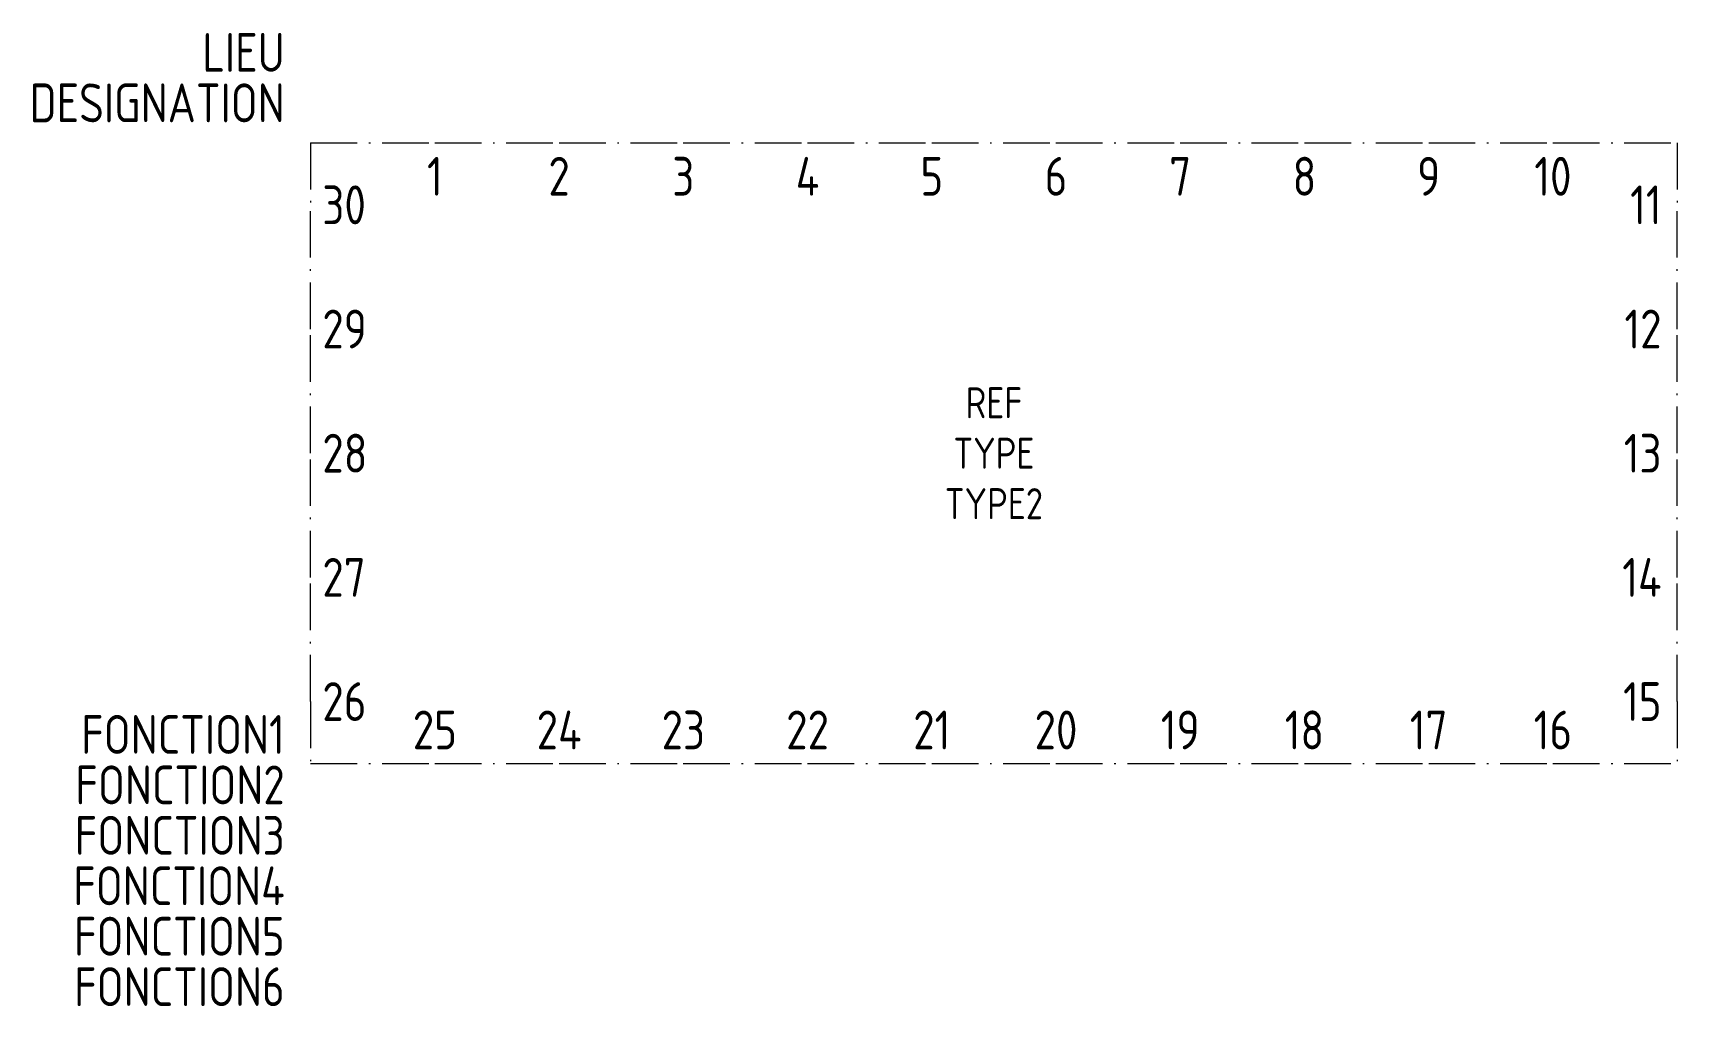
# Model space of a CAD drawing. Header units: millimetres. Extents: x -26 to 80, y -56 to 7.
import ezdxf
from ezdxf.enums import TextEntityAlignment as Align

# ---------------------------------------------------------------- set-up
doc = ezdxf.new("R2010")
doc.units = ezdxf.units.MM
doc.linetypes.add('ACAD_ISO10W100', pattern=[18, 12, -3, 0, -3])
for name, color, linetype in [('SYMB_BOITE', 6, 'ACAD_ISO10W100'), ('SYMB_REF_CONTACT', 2, 'Continuous'), ('SYMB_TXT_CONTACT', 2, 'Continuous'), ('SYMB_TXT_NOM', 3, 'Continuous')]:
    doc.layers.add(name, color=color, linetype=linetype)
doc.styles.add('NET2_5', font='isocp.shx', dxfattribs={"width": 0.9, "height": 2.5})
doc.styles.add('NET_2', font='isocp.shx', dxfattribs={"width": 0.9, "height": 2})

msp = doc.modelspace()

# ---------------------------------------------------------------- linework, layer by layer
at = {"layer": 'SYMB_BOITE', "ltscale": 0.25}
for p, q in [((-8, 0), (0, 0)), ((-8, 0), (-8, -4)), ((0, 0), (8, 0)), ((8, 0), (16, 0)), ((16, 0), (24, 0)), ((24, 0), (32, 0)), ((32, 0), (40, 0)), ((40, 0), (48, 0)), ((48, 0), (56, 0)), ((56, 0), (64, 0)), ((64, 0), (72, 0)), ((72, 0), (80, 0)), ((80, 0), (80, -4)), ((-8, -12), (-8, -4)), ((80, -12), (80, -4)), ((-8, -20), (-8, -12)), ((80, -20), (80, -12)), ((-8, -28), (-8, -20)), ((80, -28), (80, -20)), ((-8, -36), (-8, -28)), ((80, -36), (80, -28)), ((-8, -36), (-8, -40)), ((80, -36), (80, -40)), ((-8, -40), (0, -40)), ((0, -40), (8, -40)), ((8, -40), (16, -40)), ((16, -40), (24, -40)), ((24, -40), (32, -40)), ((32, -40), (40, -40)), ((40, -40), (48, -40)), ((48, -40), (56, -40)), ((56, -40), (64, -40)), ((64, -40), (72, -40)), ((72, -40), (80, -40))]:
    msp.add_line(p, q, dxfattribs=at)

# ---------------------------------------------------------------- texts
at = {"layer": 'SYMB_REF_CONTACT', "style": 'NET_2', "width": 0.9, "flags": 8}
msp.add_attdef('REF', text='', height=2, dxfattribs=at).set_placement((36, -16.75), align=Align.MIDDLE_CENTER)
at = {"layer": 'SYMB_TXT_CONTACT', "style": 'NET2_5', "width": 0.9, "flags": 8}
for tag, p in [('1', (0, -3.41)), ('2', (8, -3.41)), ('3', (16, -3.41)), ('4', (24, -3.41)), ('5', (32, -3.41)), ('6', (40, -3.41)), ('7', (48, -3.41)), ('8', (56, -3.41)), ('9', (64, -3.41)), ('10', (72, -3.41)), ('25', (0, -39.08)), ('24', (8, -39.08)), ('23', (16, -39.08)), ('22', (24, -39.08)), ('21', (32, -39.08)), ('20', (40, -39.08)), ('19', (48, -39.08)), ('18', (56, -39.08)), ('17', (64, -39.08)), ('16', (72, -39.08))]:
    msp.add_attdef(tag, text='', height=2.5, dxfattribs=at).set_placement(p, align=Align.CENTER)
for tag, p in [('30', (-7.25, -4)), ('29', (-7.25, -12)), ('28', (-7.25, -20)), ('27', (-7.25, -28)), ('26', (-7.25, -36))]:
    msp.add_attdef(tag, text='', height=2.5, dxfattribs=at).set_placement(p, align=Align.MIDDLE_LEFT)
for tag, p in [('11', (79, -4)), ('12', (79, -12)), ('13', (79, -20)), ('14', (79, -28)), ('15', (79, -36))]:
    msp.add_attdef(tag, text='', height=2.5, dxfattribs=at).set_placement(p, align=Align.MIDDLE_RIGHT)
at = {"layer": 'SYMB_TXT_NOM', "style": 'NET2_5', "width": 0.9, "flags": 8}
for tag, text, p in [('LIEU', '', (-9.67, 4.57)), ('DESIGNATION', 'A?', (-9.67, 1.32)), ('FONCTION1', '', (-9.67, -39.37)), ('FONCTION2', '', (-9.67, -42.62)), ('FONCTION3', '', (-9.67, -45.87)), ('FONCTION4', '', (-9.67, -49.12)), ('FONCTION5', '', (-9.67, -52.37)), ('FONCTION6', '', (-9.67, -55.62))]:
    msp.add_attdef(tag, text=text, height=2.5, dxfattribs=at).set_placement(p, align=Align.RIGHT)
at = {"layer": 'SYMB_TXT_NOM', "style": 'NET_2', "width": 0.9, "flags": 8}
for tag, p in [('TYPE', (36, -20)), ('TYPE2', (36, -23.25))]:
    msp.add_attdef(tag, text='', height=2, dxfattribs=at).set_placement(p, align=Align.MIDDLE_CENTER)

doc.saveas('drawing.dxf')
